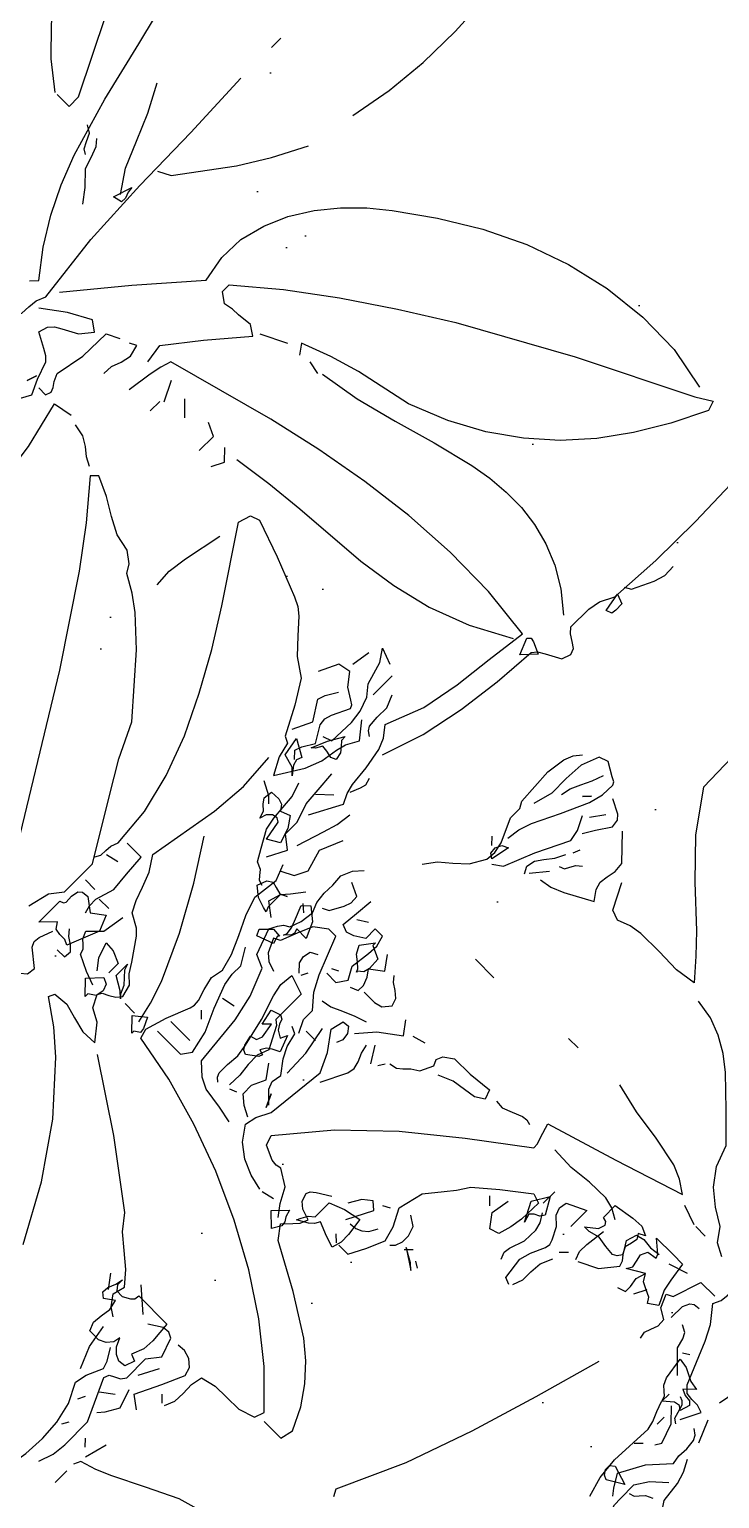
# Model space of a CAD drawing. Header units: inches. Extents: x 70 to 1974, y -315 to 363.
# Drawn here: x 904.1801 to 904.3122, y 217.1247 to 217.4059 of the extents above; entities that cross this region are included whole.
import ezdxf

# ---------------------------------------------------------------- set-up
doc = ezdxf.new("R2010")
doc.units = ezdxf.units.IN
doc.header["$MEASUREMENT"] = 0
doc.layers.add('DERAKHT', color=56, linetype='Continuous', lineweight=9)
doc.layers.add('PDF_0', color=3, linetype='Continuous')
doc.layers.add('Tree', color=91, linetype='Continuous')

# ---------------------------------------------------------------- blocks, each defined once
blk = doc.blocks.new('P057')
at = {"layer": 'Tree', "linetype": 'Continuous'}
for points in [[(-0.09937, 0.72461), (-0.09661, 0.73973), (-0.09515, 0.755), (-0.09486, 0.77056), (-0.09574, 0.78597), (-0.1001, 0.81723), (-0.10751, 0.8482), (-0.11173, 0.85315), (-0.11536, 0.85984), (-0.11958, 0.86638), (-0.12235, 0.86914), (-0.12584, 0.87132), (-0.13034, 0.87002), (-0.14081, 0.85867), (-0.15055, 0.84413), (-0.15448, 0.83613), (-0.15739, 0.8277), (-0.15884, 0.81912), (-0.15898, 0.81054)], [(-0.17833, 0.657), (-0.18763, 0.66427), (-0.19606, 0.67285), (-0.21191, 0.69219), (-0.22005, 0.70178), (-0.22907, 0.71065), (-0.2391, 0.71851), (-0.24463, 0.72185), (-0.25073, 0.72461), (-0.2612, 0.74889), (-0.27226, 0.77347), (-0.27865, 0.7851), (-0.28592, 0.79571), (-0.29435, 0.80502), (-0.30439, 0.81272), (-0.30671, 0.8184), (-0.30817, 0.82421), (-0.30889, 0.83584), (-0.30947, 0.84777), (-0.31049, 0.85373), (-0.31253, 0.85969), (-0.31369, 0.85518)], [(-0.13834, 0.60437), (-0.13616, 0.60669), (-0.14328, 0.61599), (-0.14925, 0.62574), (-0.15419, 0.63577), (-0.15826, 0.64624), (-0.16451, 0.66761), (-0.16974, 0.68957), (-0.17527, 0.71153)], [(-0.17745, 0.657), (-0.17149, 0.657), (-0.17149, 0.66165), (-0.18501, 0.6887), (-0.20057, 0.71327), (-0.21744, 0.73625), (-0.23532, 0.75791), (-0.27196, 0.80022), (-0.28985, 0.82203), (-0.30686, 0.84486)], [(0.06537, 0.57456), (0.07031, 0.58954), (0.0735, 0.60509), (0.07554, 0.6208), (0.0767, 0.63635), (0.07816, 0.6381), (0.08048, 0.63941), (0.08586, 0.64232), (0.08703, 0.64566), (0.08615, 0.6477), (0.08412, 0.64915), (0.08179, 0.6506), (0.08019, 0.65249), (0.08019, 0.66122), (0.08107, 0.66573), (0.08354, 0.67067), (0.0847, 0.68971), (0.08499, 0.70906), (0.08383, 0.74773), (0.08237, 0.78655), (0.08237, 0.82538)], [(-0.12816, 0.60887), (-0.11202, 0.6285), (-0.09501, 0.64799), (-0.09676, 0.65744), (-0.09646, 0.6666), (-0.09413, 0.67547), (-0.0905, 0.68376), (-0.08556, 0.69175), (-0.07974, 0.69888), (-0.0732, 0.70542), (-0.06636, 0.71094), (-0.05328, 0.72025), (-0.03946, 0.72868), (-0.02478, 0.73566), (-0.00966, 0.74104), (0.0059, 0.74468), (0.0216, 0.74642), (0.0373, 0.74613), (0.05286, 0.74308)], [(-0.08919, 0.61353), (-0.09036, 0.6205), (-0.0809, 0.63257), (-0.06971, 0.64566), (-0.0732, 0.64799), (-0.07843, 0.6474), (-0.08134, 0.64726), (-0.08469, 0.64668), (-0.08817, 0.64915), (-0.08817, 0.65249), (-0.07363, 0.66471), (-0.05779, 0.67648), (-0.04078, 0.68797), (-0.02304, 0.69902), (0.01477, 0.71996), (0.05403, 0.73959), (0.0597, 0.74308), (0.06086, 0.73959), (0.05461, 0.72723), (0.04778, 0.71574), (0.04022, 0.70527), (0.03163, 0.69568), (0.02204, 0.68724), (0.01128, 0.67954), (-0.00093, 0.67299), (-0.01474, 0.66732), (-0.03496, 0.66296), (-0.04543, 0.65991), (-0.05604, 0.65598), (-0.05357, 0.65249)], [(-0.13616, 0.72127), (-0.13616, 0.72592)], [(-0.14866, 0.47744), (-0.14038, 0.50433), (-0.13034, 0.53224), (-0.12859, 0.53442), (-0.12584, 0.53908), (-0.12903, 0.55478), (-0.13151, 0.57121), (-0.12903, 0.57761), (-0.12816, 0.58488), (-0.13383, 0.59172), (-0.13223, 0.59448), (-0.13208, 0.59768), (-0.13179, 0.60102), (-0.13034, 0.60437), (-0.13339, 0.62952), (-0.13456, 0.65496), (-0.13514, 0.68056), (-0.13616, 0.70629)], [(-0.13383, 0.66282), (-0.12932, 0.66514), (-0.11566, 0.68361), (-0.10911, 0.69422), (-0.10286, 0.70629)], [(0.08354, 0.67532), (0.08586, 0.67663), (0.0895, 0.68419), (0.09066, 0.68826), (0.09052, 0.69248)], [(-0.13718, 0.64799), (-0.14241, 0.65569), (-0.14633, 0.665), (-0.15041, 0.67474), (-0.15564, 0.68448)], [(0.15202, 0.65991), (0.15232, 0.64566), (0.16205, 0.63199), (0.17354, 0.62007), (0.1859, 0.60858), (0.19201, 0.60219), (0.19812, 0.59521), (0.19056, 0.59404), (0.18183, 0.59433), (0.17282, 0.59419), (0.16831, 0.59346), (0.1638, 0.59172), (0.16031, 0.59303), (0.15566, 0.60204)], [(0.08484, 0.66514), (0.08354, 0.67198), (0.08703, 0.67067), (0.08717, 0.66761), (0.08688, 0.66587), (0.08484, 0.66514)], [(-0.04325, 0.65351), (-0.02856, 0.65598), (-0.01373, 0.65976), (0.00125, 0.66412), (0.01608, 0.66776), (0.02364, 0.66907), (0.03106, 0.66965), (0.03861, 0.66965), (0.04603, 0.66863), (0.05359, 0.66675), (0.06101, 0.66369), (0.06828, 0.65933), (0.07554, 0.65351)], [(-0.15564, 0.64915), (-0.15739, 0.65031), (-0.15855, 0.65264), (-0.15986, 0.6554), (-0.16248, 0.657)], [(-0.14401, 0.63635), (-0.14764, 0.64101), (-0.15215, 0.64566), (-0.15404, 0.65119), (-0.15492, 0.6538), (-0.1568, 0.65598)], [(-0.13834, 0.64566), (-0.13616, 0.65249), (-0.13587, 0.65046), (-0.13499, 0.64828), (-0.13514, 0.64639), (-0.13834, 0.64566)], [(-0.06854, 0.64799), (-0.05938, 0.65249)], [(-0.04455, 0.65249), (-0.04921, 0.65351)], [(0.06188, 0.54155), (0.06784, 0.55275), (0.0661, 0.55638), (0.06522, 0.55987), (0.0645, 0.56729), (0.06304, 0.575), (0.06144, 0.57892), (0.05853, 0.5827), (0.06377, 0.59637), (0.06653, 0.61018), (0.06813, 0.62429), (0.07002, 0.63883), (0.05112, 0.64086), (0.03207, 0.64115), (0.01288, 0.63999), (-0.00632, 0.63752), (-0.02551, 0.63403), (-0.04484, 0.62967), (-0.08352, 0.6192), (-0.08469, 0.61542), (-0.08556, 0.61106), (-0.08687, 0.60204)], [(0.07452, 0.63301), (0.07205, 0.63883), (0.07322, 0.63985), (0.07467, 0.63955), (0.07889, 0.63766), (0.07452, 0.63301)], [(-0.04325, 0.61134), (-0.02943, 0.61338), (-0.01562, 0.61469), (0.0123, 0.61687), (0.0264, 0.61905), (0.0405, 0.6224), (0.05476, 0.62778), (0.06886, 0.63534)], [(0.11669, 0.58488), (0.11727, 0.58968), (0.11887, 0.59433), (0.12353, 0.60393), (0.12803, 0.61381), (0.12934, 0.61891), (0.12948, 0.62385), (0.12891, 0.62487), (0.1273, 0.62574), (0.12251, 0.6285), (0.11916, 0.62734), (0.11669, 0.62094), (0.1164, 0.61396), (0.1164, 0.60684), (0.11451, 0.59986)], [(0.10201, 0.5574), (0.1052, 0.56177), (0.10927, 0.56525), (0.11349, 0.56903), (0.11669, 0.57456), (0.11698, 0.57819), (0.11625, 0.58212), (0.11233, 0.59055), (0.11233, 0.59521), (0.11102, 0.59739), (0.11015, 0.61106), (0.11117, 0.61803), (0.11247, 0.62123), (0.11451, 0.62385)], [(0.11916, 0.60887), (0.11989, 0.61236), (0.12149, 0.61599), (0.12338, 0.61978), (0.12483, 0.62385)], [(0.13385, 0.60437), (0.13632, 0.60844), (0.13966, 0.61353), (0.13923, 0.61629), (0.13792, 0.61789), (0.13283, 0.6205)], [(-0.09719, 0.59986), (-0.09704, 0.60335), (-0.09574, 0.60684), (-0.09486, 0.61062), (-0.09603, 0.61483), (-0.09835, 0.61353)], [(-0.07538, 0.60771), (-0.07887, 0.61483)], [(0.12483, 0.61353), (0.12701, 0.61585), (0.12483, 0.61353)], [(0.13166, 0.61018), (0.13501, 0.61483)], [(0.13501, 0.5827), (0.13937, 0.58343), (0.14388, 0.58532), (0.15348, 0.59055), (0.151, 0.59404), (0.15028, 0.5968), (0.15071, 0.59986), (0.1513, 0.6032), (0.151, 0.60669), (0.14315, 0.61483)], [(-0.11653, 0.56307), (-0.11362, 0.56962), (-0.10969, 0.57688), (-0.11217, 0.58212), (-0.11435, 0.58837), (-0.1158, 0.58983), (-0.11813, 0.59113), (-0.12351, 0.59404), (-0.12249, 0.59739), (-0.12089, 0.59913), (-0.11856, 0.60044), (-0.11318, 0.60335), (-0.10969, 0.60771), (-0.11318, 0.61018), (-0.12118, 0.60582), (-0.12932, 0.59986)], [(-0.10969, 0.58023), (-0.10635, 0.58023), (-0.10562, 0.58226), (-0.1062, 0.58386), (-0.10751, 0.58561), (-0.10867, 0.58837), (-0.10664, 0.59884), (-0.10635, 0.61018), (-0.10184, 0.61236)], [(-0.06636, 0.60887), (-0.07102, 0.61353)], [(-0.05473, 0.60437), (-0.05473, 0.61134), (-0.05938, 0.61353)], [(-0.0479, 0.60335), (-0.04572, 0.60771), (-0.04921, 0.61134)], [(0.11916, 0.57456), (0.12251, 0.57688), (0.12687, 0.58793), (0.13283, 0.59986), (0.13196, 0.60393), (0.12948, 0.60887)], [(-0.07654, 0.60669), (-0.07654, 0.60204), (-0.07654, 0.60669)], [(0.01957, 0.4786), (0.02058, 0.48049), (0.02073, 0.48282), (0.02088, 0.48514), (0.02189, 0.48776), (0.02058, 0.502), (0.01709, 0.51625), (0.01186, 0.5305), (0.00503, 0.5446), (-0.00268, 0.55842), (-0.01097, 0.57165), (-0.0274, 0.59637), (-0.02609, 0.60088), (-0.02274, 0.60204), (-0.00937, 0.59739), (0.00474, 0.59172), (0.00794, 0.59026), (0.01055, 0.58808), (0.01521, 0.58299), (0.02001, 0.57776), (0.0264, 0.57339), (0.03149, 0.56525), (0.03673, 0.55522), (0.03905, 0.55406), (0.04036, 0.54868), (0.04356, 0.54257), (0.04952, 0.55217), (0.05184, 0.55813), (0.05286, 0.56438), (0.05374, 0.56787), (0.05621, 0.57237), (0.05156, 0.57805)], [(0.04603, 0.56438), (0.04937, 0.56554), (0.04966, 0.57485), (0.04909, 0.57979), (0.04719, 0.58488), (0.04429, 0.58852), (0.04312, 0.59244), (0.04196, 0.59666), (0.03905, 0.60088), (0.04472, 0.5987)], [(0.13632, 0.59739), (0.13733, 0.59986)], [(0.03571, 0.58954), (0.03673, 0.59637)], [(0.04821, 0.58706), (0.04821, 0.59637)], [(0.12948, 0.58023), (0.12818, 0.5827), (0.12891, 0.58575), (0.13079, 0.58852), (0.13312, 0.59157), (0.13501, 0.59521)], [(0.13632, 0.59055), (0.13821, 0.59128), (0.13908, 0.59303), (0.1401, 0.59491), (0.14199, 0.59637)], [(-0.03205, 0.56089), (-0.03248, 0.56729), (-0.03147, 0.57427), (-0.02856, 0.58837)], [(0.05752, 0.57586), (0.05592, 0.57703), (0.05504, 0.57849), (0.05476, 0.58255), (0.05476, 0.58721), (0.05286, 0.59172)], [(0.27241, 0.53457), (0.26791, 0.5369), (0.26456, 0.54155), (0.2586, 0.54519), (0.25322, 0.5497), (0.24886, 0.55551), (0.2461, 0.56307), (0.23738, 0.5718), (0.22792, 0.58081), (0.22269, 0.58488), (0.21702, 0.58822), (0.21077, 0.59055), (0.20379, 0.59172)], [(0.04472, 0.55173), (0.04254, 0.55406), (0.04342, 0.55667), (0.04603, 0.56089), (0.04254, 0.56656), (0.04225, 0.56918), (0.04298, 0.5718), (0.04603, 0.57805), (0.04545, 0.57936), (0.04399, 0.58023), (0.04007, 0.5827), (0.03673, 0.58706), (0.03222, 0.58619), (0.02888, 0.57921)], [(0.1305, 0.58154), (0.13501, 0.58706)], [(-0.11435, 0.57921), (-0.11318, 0.5827), (-0.11435, 0.57921)], [(-0.09719, 0.54708), (-0.09661, 0.55508), (-0.09777, 0.56322), (-0.10184, 0.58023), (-0.09501, 0.58154)], [(-0.07785, 0.57339), (-0.0809, 0.575), (-0.08381, 0.57732), (-0.08701, 0.57936), (-0.09152, 0.58023)], [(0.03673, 0.55871), (0.04007, 0.56554), (0.03571, 0.57237), (0.03658, 0.575), (0.03905, 0.57921)], [(0.11451, 0.57921), (0.11233, 0.58154)], [(0.11786, 0.57586), (0.11625, 0.57703), (0.11596, 0.57936), (0.11698, 0.58168), (0.11916, 0.5827), (0.11786, 0.57586)], [(0.01535, 0.45025), (0.01724, 0.4581), (0.02073, 0.46246), (0.02073, 0.47627), (0.00808, 0.49735), (0.00139, 0.50869), (-0.00457, 0.5209), (-0.02114, 0.53981), (-0.0306, 0.54868), (-0.03612, 0.55275), (-0.04223, 0.55624), (-0.04412, 0.55914), (-0.0479, 0.56205), (-0.05415, 0.56336), (-0.06011, 0.56642), (-0.06622, 0.57019), (-0.0732, 0.57339), (-0.07538, 0.57121), (-0.06476, 0.55871), (-0.05459, 0.54504), (-0.0351, 0.51582), (0.00241, 0.45461)], [(0.04603, 0.55871), (0.04836, 0.56438), (0.05156, 0.56991), (0.0517, 0.56801), (0.05301, 0.56642), (0.05447, 0.56467), (0.05504, 0.56205), (0.05315, 0.56118), (0.05068, 0.56177), (0.0485, 0.56205), (0.04719, 0.55973), (0.04603, 0.55871)], [(0.06653, 0.5574), (0.06799, 0.56104), (0.06857, 0.56307), (0.06784, 0.56554)], [(0.04821, 0.54708), (0.04603, 0.54926), (0.04138, 0.55057), (0.04007, 0.5574), (0.04603, 0.55406), (0.0453, 0.55217), (0.04589, 0.55013), (0.04821, 0.54708)], [(0.06188, 0.5209), (0.06537, 0.52774), (0.06086, 0.53123), (0.06086, 0.5369), (0.05853, 0.54373), (0.0581, 0.55013), (0.05752, 0.5574)], [(0.05853, 0.54839), (0.06319, 0.55275)], [(0.06653, 0.53123), (0.06973, 0.54111), (0.07132, 0.54621), (0.07205, 0.55173)], [(0.15348, 0.43498), (0.15057, 0.4389), (0.14766, 0.44428), (0.14199, 0.44777), (0.1401, 0.44734), (0.13792, 0.44763), (0.13283, 0.44995), (0.13166, 0.45344), (0.14577, 0.47046), (0.16205, 0.48601), (0.17994, 0.50055), (0.19928, 0.51509), (0.19928, 0.51698), (0.19841, 0.51931), (0.19681, 0.52439), (0.22254, 0.53224), (0.24741, 0.54024), (0.2429, 0.54329), (0.23795, 0.54533), (0.22705, 0.54766), (0.21571, 0.54926), (0.20495, 0.55173)], [(0.18095, 0.55057), (0.18561, 0.55057)], [(0.09735, 0.36548), (0.08645, 0.38554), (0.07379, 0.40372), (0.05926, 0.41971), (0.05127, 0.42669), (0.04254, 0.4328), (0.04356, 0.43498), (0.04894, 0.43541), (0.05417, 0.43396), (0.0597, 0.43265), (0.06537, 0.4328), (0.06086, 0.43847), (0.05621, 0.44094), (0.05403, 0.4453), (0.0549, 0.4469), (0.05708, 0.44792), (0.05926, 0.44923), (0.06086, 0.45112), (0.0597, 0.45562), (0.05679, 0.45824), (0.05461, 0.46173), (0.04937, 0.46929), (0.04734, 0.47133), (0.04254, 0.47395), (0.0405, 0.47802), (0.03876, 0.48282), (0.03673, 0.4882), (0.03324, 0.49343), (0.03775, 0.51931), (0.03891, 0.53254), (0.03789, 0.54591)], [(0.06784, 0.51276), (0.06595, 0.51334), (0.06479, 0.51465), (0.06348, 0.51625), (0.06086, 0.51742), (0.05839, 0.52178), (0.05504, 0.52774), (0.05417, 0.53224), (0.05374, 0.53705), (0.0533, 0.54199), (0.05156, 0.54708)], [(0.06886, 0.5209), (0.07322, 0.52309), (0.07554, 0.52774), (0.07322, 0.53559), (0.0767, 0.54373)], [(0.1385, 0.54708), (0.14766, 0.54708)], [(0.04937, 0.53457), (0.04734, 0.53646), (0.04254, 0.53908)], [(0.05068, 0.52875), (0.04981, 0.53137), (0.04807, 0.53297), (0.04676, 0.53487), (0.04719, 0.53806), (0.05054, 0.53821), (0.05257, 0.53748), (0.05403, 0.53559), (0.05752, 0.5369), (0.06014, 0.53312), (0.06188, 0.52774), (0.05752, 0.52527), (0.05621, 0.53224), (0.0549, 0.53312), (0.05301, 0.53269), (0.05141, 0.53108), (0.05068, 0.52875), (0.05068, 0.52875)], [(0.11786, 0.44646), (0.11189, 0.44763), (0.10419, 0.44879), (0.10026, 0.45083), (0.09604, 0.45461), (0.0943, 0.47307), (0.09212, 0.48252), (0.08819, 0.49241), (0.08354, 0.49444), (0.08019, 0.50375), (0.08165, 0.50651), (0.08281, 0.50826), (0.08484, 0.50942), (0.0863, 0.51349), (0.08703, 0.51843), (0.08543, 0.52207), (0.08499, 0.52614), (0.08514, 0.53021), (0.08484, 0.53457), (0.08659, 0.5385), (0.08921, 0.54155)], [(0.25773, 0.53559), (0.25075, 0.53806)], [(0.08819, 0.52192), (0.09052, 0.52309), (0.09314, 0.52788), (0.09401, 0.53036), (0.09386, 0.53341), (0.08921, 0.53559)], [(0.10535, 0.50709), (0.10986, 0.50709), (0.11233, 0.51058), (0.10986, 0.51509), (0.11073, 0.52221), (0.11102, 0.526), (0.10986, 0.52992), (0.10637, 0.52992), (0.10637, 0.52527), (0.10273, 0.52294), (0.10012, 0.52207), (0.09735, 0.52309), (0.09793, 0.52905), (0.09851, 0.53559)], [(0.2586, 0.53559), (0.26326, 0.53559)], [(0.30222, 0.48427), (0.30571, 0.4911), (0.30295, 0.49198), (0.30019, 0.49198), (0.29757, 0.49241), (0.29539, 0.49444), (0.29132, 0.50433), (0.28914, 0.50971), (0.28638, 0.51509), (0.28172, 0.5209), (0.28303, 0.52367), (0.28332, 0.52672), (0.28303, 0.53006), (0.28172, 0.53341)], [(0.05068, 0.52875), (0.05068, 0.52875), (0.05068, 0.52875)], [(0.09953, 0.52774), (0.10302, 0.52992)], [(0.1718, 0.36068), (0.17325, 0.36431), (0.1734, 0.36824), (0.17325, 0.37246), (0.17412, 0.37667), (0.1795, 0.37798), (0.18503, 0.37798), (0.19099, 0.37813), (0.19681, 0.38002), (0.19812, 0.38351), (0.18677, 0.39485), (0.17369, 0.40531), (0.15915, 0.41491), (0.1433, 0.42349), (0.12673, 0.43105), (0.10971, 0.43716), (0.09255, 0.4421), (0.07554, 0.4453), (0.07452, 0.44879), (0.07685, 0.4565), (0.08019, 0.46493), (0.08063, 0.46667), (0.08048, 0.46871), (0.07917, 0.47293), (0.07801, 0.47758), (0.07889, 0.48209), (0.07729, 0.4882), (0.07438, 0.49474), (0.07118, 0.50142), (0.06886, 0.50811), (0.07002, 0.51742), (0.06784, 0.52309)], [(0.07787, 0.50709), (0.07322, 0.51058), (0.07452, 0.51509), (0.07685, 0.5177), (0.08019, 0.52192)], [(0.11233, 0.51465), (0.11189, 0.51582), (0.11015, 0.51742), (0.10797, 0.51901), (0.10637, 0.52192), (0.10986, 0.52657), (0.10986, 0.52527), (0.11451, 0.52309), (0.11466, 0.51872), (0.11407, 0.51654), (0.11233, 0.51509), (0.11233, 0.51465)], [(0.11451, 0.50942), (0.11727, 0.51058), (0.11742, 0.51305), (0.11625, 0.51611), (0.11451, 0.51843), (0.11916, 0.52192), (0.11567, 0.52657)], [(0.11916, 0.5116), (0.12425, 0.5116), (0.12716, 0.51233), (0.12948, 0.51509), (0.12861, 0.51785), (0.12643, 0.5196), (0.1241, 0.5212), (0.12251, 0.52309)], [(0.23126, 0.50811), (0.23505, 0.51116), (0.23592, 0.51364), (0.23519, 0.51465), (0.23359, 0.51509), (0.23359, 0.5209), (0.24101, 0.52221), (0.24523, 0.52236), (0.24843, 0.5209), (0.2461, 0.51974), (0.24726, 0.51785), (0.24682, 0.51567), (0.24625, 0.5132), (0.24741, 0.51058), (0.24639, 0.50898), (0.24493, 0.50826), (0.2413, 0.50855), (0.23738, 0.50913), (0.23359, 0.50811), (0.23126, 0.50811)], [(0.26558, 0.50477), (0.26442, 0.50665), (0.26195, 0.50782), (0.25933, 0.50913), (0.25773, 0.5116), (0.25177, 0.50811), (0.25293, 0.51015), (0.25249, 0.51247), (0.25192, 0.51495), (0.25308, 0.51742), (0.25657, 0.518), (0.25598, 0.51945), (0.25177, 0.52309), (0.25991, 0.52309), (0.26456, 0.52309), (0.26558, 0.51625), (0.26646, 0.51218), (0.26893, 0.50709), (0.26558, 0.50477)], [(0.26107, 0.51974), (0.26791, 0.52192)], [(0.27241, 0.49444), (0.27198, 0.49692), (0.2727, 0.49924), (0.27372, 0.50186), (0.27358, 0.50477), (0.26994, 0.50695), (0.26791, 0.5116), (0.27023, 0.51276), (0.27358, 0.52309), (0.28041, 0.52309)], [(0.08529, 0.50579), (0.08586, 0.50709), (0.08543, 0.50956), (0.08456, 0.51189), (0.08237, 0.51742), (0.08484, 0.51974), (0.08921, 0.51625), (0.09168, 0.51058), (0.08703, 0.51058), (0.08747, 0.50898), (0.08717, 0.50782), (0.08543, 0.50593), (0.08529, 0.50579)], [(0.08484, 0.51625), (0.08237, 0.51843)], [(0.1132, 0.48543), (0.11102, 0.48994), (0.11102, 0.49444), (0.1068, 0.49924), (0.10389, 0.50477), (0.09851, 0.51843), (0.09502, 0.51843), (0.09052, 0.51509), (0.08819, 0.50971), (0.08586, 0.50375), (0.08354, 0.50259), (0.08586, 0.49764), (0.08819, 0.49575), (0.09168, 0.49444)], [(0.14315, 0.50026), (0.14592, 0.50084), (0.14766, 0.50229), (0.14955, 0.50418), (0.15232, 0.50593), (0.1545, 0.51058), (0.15348, 0.51276), (0.1545, 0.51509), (0.15784, 0.51742), (0.16554, 0.51756), (0.17412, 0.51843), (0.17528, 0.51509), (0.17209, 0.51305), (0.16787, 0.51233), (0.16307, 0.5116), (0.15784, 0.50942)], [(0.17863, 0.51742), (0.18169, 0.51713), (0.18517, 0.51858), (0.18881, 0.52003), (0.1907, 0.52018), (0.19244, 0.51974)], [(0.23708, 0.51742), (0.2333, 0.51945), (0.22938, 0.52047), (0.22153, 0.52033), (0.21338, 0.51945), (0.20495, 0.51974)], [(0.2381, 0.49793), (0.24493, 0.50128), (0.24959, 0.50709), (0.249, 0.50913), (0.2477, 0.51073), (0.24493, 0.51509), (0.2461, 0.51887), (0.249, 0.5196), (0.25264, 0.51916), (0.25642, 0.51974)], [(0.07525, 0.50724), (0.07365, 0.50767), (0.06988, 0.50884), (0.06653, 0.5116), (0.06784, 0.51509), (0.06973, 0.51625), (0.07176, 0.51567), (0.07424, 0.51509), (0.0767, 0.51625), (0.07452, 0.51509), (0.07452, 0.50898), (0.07525, 0.50724)], [(0.11233, 0.51465), (0.11233, 0.51465), (0.11233, 0.51465)], [(0.12701, 0.4991), (0.1321, 0.50491), (0.13966, 0.51058), (0.13632, 0.51509)], [(0.14199, 0.51276), (0.14664, 0.51407)], [(0.22676, 0.47526), (0.22429, 0.47627), (0.22327, 0.48427), (0.22443, 0.48834), (0.22676, 0.49343), (0.22705, 0.49517), (0.22647, 0.49692), (0.22429, 0.50128), (0.22138, 0.50404), (0.22036, 0.50665), (0.22094, 0.50942), (0.22777, 0.51276), (0.22777, 0.50477)], [(0.23708, 0.49793), (0.23607, 0.50084), (0.23621, 0.50433), (0.23708, 0.5116)], [(0.25424, 0.50128), (0.25729, 0.50229), (0.25729, 0.50477), (0.25671, 0.50811), (0.25773, 0.5116)], [(0.27488, 0.50709), (0.27503, 0.51262), (0.27605, 0.51509), (0.27736, 0.51596), (0.27954, 0.51625)], [(0.07104, 0.44879), (0.0693, 0.45635), (0.06668, 0.46435), (0.05926, 0.48064), (0.05039, 0.49648), (0.04138, 0.51058)], [(0.09851, 0.50026), (0.09604, 0.50288), (0.09546, 0.50549), (0.09604, 0.50811), (0.09851, 0.50942)], [(0.10535, 0.50942), (0.10768, 0.51058)], [(0.21527, 0.49444), (0.21178, 0.50128), (0.21527, 0.50709), (0.21862, 0.50128), (0.2176, 0.49967), (0.21571, 0.4988), (0.2144, 0.49749), (0.21527, 0.49444)], [(0.21527, 0.50942), (0.21527, 0.50375), (0.21527, 0.50942)], [(0.25991, 0.50375), (0.26209, 0.50811)], [(0.29074, 0.49444), (0.2839, 0.50128), (0.28303, 0.50477), (0.28201, 0.5068), (0.27954, 0.50811)], [(0.08456, 0.50462), (0.08412, 0.50404), (0.08484, 0.50128), (0.07889, 0.4991), (0.07787, 0.50128), (0.08136, 0.50477), (0.08456, 0.50462)], [(0.09953, 0.50026), (0.1007, 0.50259)], [(0.11102, 0.4991), (0.11466, 0.49982), (0.11858, 0.50157), (0.12279, 0.50346), (0.12701, 0.50477)], [(0.1385, 0.49561), (0.13501, 0.50128)], [(0.17528, 0.44312), (0.17965, 0.44312), (0.1827, 0.44893), (0.18561, 0.45562), (0.18415, 0.461), (0.18095, 0.46711), (0.18314, 0.47627), (0.18794, 0.48223), (0.1907, 0.48558), (0.19346, 0.48994), (0.20117, 0.49648), (0.21062, 0.50375), (0.21411, 0.50259), (0.21382, 0.49444), (0.21309, 0.48994), (0.21178, 0.48543), (0.20844, 0.48427), (0.20495, 0.48892), (0.20611, 0.49561)], [(0.21862, 0.47962), (0.21774, 0.48209), (0.21803, 0.48441), (0.21992, 0.48994), (0.22007, 0.49531), (0.21935, 0.49822), (0.21745, 0.50128)], [(0.28638, 0.50128), (0.28856, 0.50259)], [(0.39746, 0.33771), (0.4008, 0.34236), (0.40182, 0.35486), (0.38583, 0.39674), (0.37768, 0.4184), (0.36881, 0.43949), (0.35878, 0.45955), (0.35326, 0.46886), (0.34701, 0.47773), (0.34032, 0.48587), (0.33305, 0.49343), (0.3249, 0.50011), (0.31603, 0.50593), (0.3092, 0.50477), (0.30789, 0.49793)], [(0.10535, 0.45344), (0.10404, 0.45461), (0.10332, 0.45606), (0.10332, 0.46013), (0.10375, 0.46479), (0.10302, 0.46929), (0.1007, 0.47962), (0.09779, 0.48834), (0.09677, 0.493), (0.09735, 0.49793), (0.10419, 0.49561), (0.10419, 0.48994), (0.10419, 0.48311), (0.10578, 0.4818), (0.10709, 0.47947), (0.10986, 0.47395), (0.1084, 0.46973), (0.1084, 0.46522), (0.10899, 0.46057), (0.10884, 0.45562)], [(0.14199, 0.43745), (0.13646, 0.43876), (0.13094, 0.44108), (0.12614, 0.44472), (0.12251, 0.44995), (0.12338, 0.45403), (0.12599, 0.45911), (0.12818, 0.48093), (0.12498, 0.48776), (0.12018, 0.49444), (0.12134, 0.4991), (0.12367, 0.49939), (0.12527, 0.49735), (0.12571, 0.49459), (0.12483, 0.49241)], [(0.1305, 0.4786), (0.13501, 0.48776), (0.13559, 0.49038), (0.13486, 0.493), (0.13356, 0.4959), (0.13283, 0.4991)], [(0.14068, 0.49692), (0.14199, 0.4991)], [(0.23126, 0.49561), (0.23359, 0.49793)], [(0.29321, 0.48427), (0.29262, 0.48616), (0.29132, 0.48733), (0.28972, 0.48863), (0.28856, 0.4911), (0.28739, 0.4991), (0.29088, 0.49851), (0.29321, 0.49735), (0.29554, 0.49619), (0.29888, 0.49561), (0.29539, 0.49241), (0.29757, 0.49139), (0.2999, 0.4911), (0.30106, 0.48994), (0.30004, 0.48645), (0.29859, 0.48747), (0.29655, 0.48718), (0.29321, 0.48427)], [(0.07787, 0.45112), (0.08921, 0.45112), (0.09168, 0.45461), (0.08994, 0.46261), (0.08615, 0.47075), (0.08296, 0.47918), (0.08223, 0.48354), (0.08237, 0.48776), (0.07889, 0.49343)], [(0.12018, 0.47279), (0.11989, 0.48223), (0.11786, 0.49241)], [(0.20277, 0.48994), (0.2003, 0.49241)], [(0.22777, 0.47627), (0.22908, 0.47991), (0.22908, 0.48383), (0.22938, 0.48805), (0.23126, 0.49241)], [(0.31255, 0.48311), (0.3092, 0.4911)], [(0.03106, 0.46246), (0.03033, 0.46522), (0.03018, 0.46842), (0.03222, 0.47526), (0.03163, 0.48209), (0.03106, 0.48994), (0.02422, 0.48994)], [(0.11451, 0.48776), (0.11916, 0.48776)], [(0.29888, 0.44312), (0.29684, 0.45025), (0.29597, 0.4581), (0.2967, 0.47395), (0.29597, 0.477), (0.29452, 0.48049), (0.29321, 0.48413), (0.29321, 0.48776)], [(0.30222, 0.48209), (0.30062, 0.48325), (0.2999, 0.48558), (0.29902, 0.48834), (0.29815, 0.48936), (0.2967, 0.48994)], [(0.02189, 0.48209), (0.0264, 0.48311)], [(0.10535, 0.46711), (0.10389, 0.46769), (0.10288, 0.46915), (0.10201, 0.47279), (0.10433, 0.47351), (0.1052, 0.47554), (0.10419, 0.48093), (0.10201, 0.4786), (0.1007, 0.48427), (0.10419, 0.48543), (0.1055, 0.4847), (0.10622, 0.48296), (0.10738, 0.48107), (0.10986, 0.47962), (0.11102, 0.48209), (0.1132, 0.47627), (0.11058, 0.47497), (0.10899, 0.4738), (0.10768, 0.47177), (0.10956, 0.47118), (0.10913, 0.46987), (0.10535, 0.46711)], [(0.12353, 0.46028), (0.1196, 0.4642), (0.11858, 0.46697), (0.11916, 0.4706), (0.11567, 0.47526), (0.11364, 0.47933), (0.11233, 0.48427), (0.10986, 0.48543)], [(0.30222, 0.47177), (0.30353, 0.47395), (0.30106, 0.48093), (0.2967, 0.48543)], [(0.29772, 0.47744), (0.29772, 0.48093)], [(0.30455, 0.44879), (0.3028, 0.45097), (0.30004, 0.45562), (0.30484, 0.46449), (0.31138, 0.47177), (0.3108, 0.47497), (0.31109, 0.4786), (0.31065, 0.48238), (0.30978, 0.48413), (0.30789, 0.48543)], [(0.08586, 0.47526), (0.09052, 0.47627)], [(0.23592, 0.38002), (0.23461, 0.38249), (0.24537, 0.40619), (0.2538, 0.43018), (0.26107, 0.45446), (0.26791, 0.4786)], [(0.35602, 0.39034), (0.34642, 0.40764), (0.33755, 0.42582), (0.32854, 0.4437), (0.3236, 0.45228), (0.31822, 0.46028), (0.31734, 0.46784), (0.31603, 0.47206), (0.31385, 0.47627)], [(0.02291, 0.4706), (0.02757, 0.4706)], [(0.05068, 0.44646), (0.04574, 0.44836), (0.04007, 0.45112), (0.03949, 0.45301), (0.03832, 0.45417), (0.03687, 0.45548), (0.03571, 0.4581), (0.04007, 0.46246), (0.04138, 0.4706)], [(0.12134, 0.45213), (0.11756, 0.45417), (0.11451, 0.45679), (0.11437, 0.461), (0.11669, 0.46595), (0.1132, 0.4706)], [(0.02189, 0.44879), (0.02189, 0.45911), (0.0232, 0.45955), (0.02364, 0.46043), (0.02349, 0.46319), (0.02407, 0.4658), (0.02524, 0.46682), (0.02757, 0.46711), (0.03222, 0.46362), (0.03673, 0.46711), (0.03905, 0.46144), (0.0344, 0.44995), (0.03251, 0.45083), (0.03004, 0.45083), (0.02786, 0.45126), (0.0264, 0.45344), (0.02189, 0.44879)], [(0.03106, 0.46929), (0.03571, 0.46929)], [(0.08586, 0.46493), (0.08354, 0.46711)], [(0.18779, 0.45562), (0.18925, 0.45708), (0.19012, 0.45955), (0.19012, 0.46261), (0.18895, 0.46595), (0.18561, 0.46828)], [(0.2967, 0.46711), (0.29888, 0.46929)], [(0.30789, 0.44428), (0.30702, 0.44705), (0.30702, 0.4501), (0.30688, 0.45679), (0.30993, 0.46144), (0.31487, 0.46595)], [(0.12353, 0.45911), (0.12134, 0.46362), (0.12353, 0.45911)], [(0.17063, 0.45112), (0.17528, 0.46028), (0.17282, 0.46246), (0.16961, 0.45999), (0.16715, 0.45562)], [(0.1763, 0.46362), (0.17863, 0.46493)], [(0.04821, 0.45112), (0.04545, 0.45475), (0.04356, 0.46028), (0.04719, 0.45999), (0.05156, 0.4581), (0.05156, 0.45344)], [(0.06086, 0.44995), (0.05883, 0.45185), (0.05403, 0.45461), (0.05403, 0.46028), (0.05476, 0.45795), (0.0565, 0.45606), (0.05839, 0.45403), (0.0597, 0.45112), (0.06086, 0.44995)], [(0.07889, 0.45679), (0.08819, 0.45679)], [(0.10986, 0.45461), (0.11233, 0.45562)], [(0.17282, 0.45112), (0.17528, 0.45141), (0.17732, 0.45228), (0.17922, 0.45388), (0.18095, 0.45679)], [(0.19244, 0.4581), (0.19463, 0.46028)], [(0.19928, 0.45461), (0.19724, 0.45635), (0.19244, 0.45911), (0.19928, 0.45461)], [(0.2003, 0.45679), (0.19812, 0.4581)], [(0.29888, 0.45112), (0.29728, 0.45185), (0.29611, 0.45359), (0.29611, 0.45548), (0.29772, 0.45679), (0.30455, 0.45461), (0.29888, 0.45112)], [(0.30789, 0.45344), (0.30978, 0.45403), (0.31095, 0.45533), (0.3124, 0.45693), (0.31487, 0.4581)], [(0.03324, 0.44646), (0.03673, 0.44646), (0.03702, 0.44923), (0.03527, 0.45097), (0.0328, 0.45257), (0.03106, 0.45461)], [(0.05156, 0.44181), (0.04719, 0.44646), (0.05156, 0.45112), (0.05374, 0.4501), (0.05461, 0.44763), (0.05403, 0.44487), (0.05156, 0.44312), (0.05156, 0.44181)], [(0.07205, 0.44428), (0.06784, 0.44879), (0.07205, 0.45213), (0.07379, 0.44836), (0.07409, 0.44661), (0.07205, 0.4453), (0.07205, 0.44428)], [(0.2003, 0.38133), (0.20844, 0.38133), (0.2096, 0.38598), (0.20567, 0.39397), (0.20102, 0.40066), (0.19564, 0.40648), (0.18954, 0.41157), (0.17543, 0.42044), (0.15915, 0.42931), (0.15566, 0.43396), (0.15856, 0.43716), (0.16031, 0.43905), (0.16148, 0.44181), (0.15755, 0.44312), (0.15537, 0.44487), (0.1545, 0.44777), (0.15507, 0.44923), (0.15668, 0.45054), (0.16148, 0.45344)], [(0.15856, 0.4389), (0.15929, 0.44051), (0.1606, 0.44269), (0.16249, 0.44428), (0.16249, 0.45112), (0.16787, 0.4533), (0.17412, 0.45461), (0.175, 0.44807), (0.17514, 0.44443), (0.17412, 0.44094), (0.17005, 0.44225), (0.16496, 0.44428), (0.16394, 0.44239), (0.16235, 0.44108), (0.15856, 0.4389)], [(0.0264, 0.42931), (0.02742, 0.43062), (0.02975, 0.43149), (0.03178, 0.43323), (0.03222, 0.43629), (0.0264, 0.44094), (0.02553, 0.44283), (0.02568, 0.44501), (0.02757, 0.44995)], [(0.06319, 0.44995), (0.06784, 0.44995)], [(0.17412, 0.44312), (0.1718, 0.4453)], [(0.14315, 0.43745), (0.14766, 0.43847)], [(0.1545, 0.43062), (0.14999, 0.43498), (0.1545, 0.43963), (0.15522, 0.43702), (0.15624, 0.43556), (0.15653, 0.43382), (0.1545, 0.43062)], [(0.13733, 0.36984), (0.13443, 0.37187), (0.13166, 0.37551), (0.13283, 0.38002), (0.12876, 0.38467), (0.12367, 0.38889), (0.11873, 0.3931), (0.11451, 0.39848), (0.09284, 0.41462), (0.06886, 0.43062)], [(0.14417, 0.37784), (0.13632, 0.38467)], [(0.12948, 0.37551), (0.12599, 0.38002)], [(0.13501, 0.36068), (0.13385, 0.36373), (0.13414, 0.36722), (0.13472, 0.37086), (0.13385, 0.37449), (0.1305, 0.37202), (0.12861, 0.37348), (0.12876, 0.3758), (0.12992, 0.37856), (0.1305, 0.38133), (0.1305, 0.37886), (0.13181, 0.37725), (0.13458, 0.37711), (0.13719, 0.37856), (0.13821, 0.37972), (0.1385, 0.38133), (0.15232, 0.38133), (0.15304, 0.37376), (0.15275, 0.36955), (0.151, 0.36518), (0.15348, 0.36417), (0.15232, 0.36068), (0.14969, 0.36039), (0.14737, 0.36141), (0.14548, 0.3633), (0.14417, 0.36635), (0.14359, 0.36388), (0.14184, 0.36184), (0.13937, 0.36068), (0.13632, 0.36068), (0.13501, 0.36068)], [(0.1545, 0.31604), (0.15638, 0.32127), (0.15697, 0.32651), (0.15682, 0.33771), (0.14999, 0.35268), (0.15071, 0.35457), (0.15246, 0.35545), (0.15435, 0.35646), (0.15566, 0.35821), (0.15566, 0.36751), (0.15915, 0.37202), (0.15682, 0.37886), (0.15479, 0.37987), (0.15232, 0.37958), (0.14766, 0.37667)], [(0.16598, 0.35268), (0.16148, 0.35602), (0.16598, 0.36518), (0.16947, 0.37318), (0.1686, 0.37623), (0.16627, 0.37827), (0.16322, 0.37915), (0.16031, 0.37886)], [(0.15784, 0.36169), (0.16148, 0.36853)], [(0.14199, 0.34919), (0.13879, 0.35675), (0.13733, 0.36518)], [(0.14533, 0.28173), (0.14417, 0.28391), (0.14679, 0.29903), (0.1494, 0.31473), (0.14984, 0.32258), (0.1494, 0.33014), (0.14766, 0.33756), (0.14417, 0.34454), (0.14504, 0.3489), (0.14766, 0.35486), (0.14679, 0.35748), (0.14417, 0.36169)], [(0.17063, 0.36068), (0.16845, 0.36286)], [(0.15682, 0.34236), (0.15871, 0.34454), (0.16148, 0.34919), (0.15915, 0.35602)], [(0.15232, 0.34803), (0.15682, 0.35137)], [(0.14882, 0.34105), (0.14999, 0.34352)], [(0.22327, 0.20844), (0.2096, 0.22662), (0.18881, 0.24072), (0.17922, 0.24829), (0.17063, 0.25744), (0.1718, 0.2621), (0.17848, 0.26966), (0.18256, 0.27344), (0.18779, 0.27707), (0.19259, 0.28463), (0.19608, 0.29234), (0.19869, 0.30033), (0.20059, 0.30848), (0.20436, 0.32535), (0.20713, 0.33392), (0.21062, 0.34236), (0.2096, 0.34454), (0.19841, 0.34134), (0.18721, 0.33596), (0.17616, 0.33043), (0.17063, 0.32811), (0.16496, 0.32637), (0.1638, 0.32389)], [(0.151, 0.33087), (0.15232, 0.3332)], [(0.16249, 0.33087), (0.16031, 0.3332)], [(0.16496, 0.32855), (0.16715, 0.33669)], [(0.1638, 0.32055), (0.1638, 0.31488), (0.1638, 0.32055)]]:
    blk.add_lwpolyline(points, dxfattribs=at)

msp = doc.modelspace()

# ---------------------------------------------------------------- hatches: boundary and pattern name
at = {"layer": 'PDF_0', "lineweight": 25}
h = msp.add_hatch(dxfattribs=at)
h.set_pattern_fill('AR-SAND', color=256, scale=0.05)
h.set_pattern_definition([(37.5, (493.9419, -359.725996), (-0.003149668, 0.0963411885), [0, -0.076, 0, -0.085, 0, -0.08125]), (7.5, (493.9419, -359.726), (0.088488835, 0.141107303), [0, -0.041, 0, -0.0685, 0, -0.02625]), (327.5, (493.8804, -359.725996), (0.155707093, 0.000282953), [0, -0.025, 0, -0.09, 0, -0.1175]), (317.5, (493.8804, -359.726), (0.15030633, 0.043883778), [0, -0.0125, 0, -0.059, 0, -0.0675])])
h.paths.add_polyline_path([(904.53554, 217.62687), (902.05419, 217.62687), (902.05419, 216.98007), (904.53554, 216.98007)])

# ---------------------------------------------------------------- block references
at = {"layer": 'DERAKHT', "xscale": 0.5496747334239239, "yscale": 0.5496747334239239, "zscale": 0.5496747334239239, "rotation": 315.0000000000002}
msp.add_blockref('P057', (903.99901, 217.06913), dxfattribs=at)

doc.saveas('drawing.dxf')
